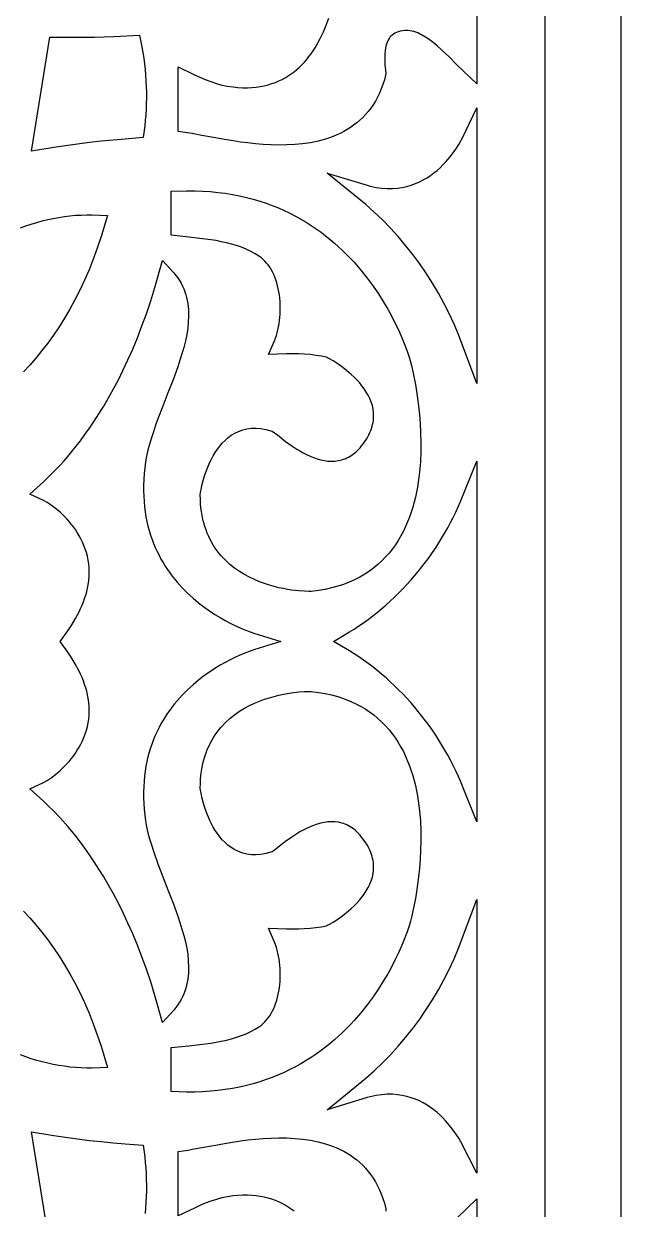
# Model space of a CAD drawing. Extents: x -600 to 600, y -1000 to 1000.
# Drawn here: x -93.6 to -15, y -419.7 to -263.9 of the extents above; entities that cross this region are included whole.
import ezdxf

# ---------------------------------------------------------------- set-up
doc = ezdxf.new("R2010")
doc.units = 0
doc.layers.add('LAYER_1', color=18, linetype='CONTINUOUS')
doc.layers.add('LAYER_2', color=4, linetype='CONTINUOUS')

msp = doc.modelspace()

# ---------------------------------------------------------------- linework, layer by layer
at = {"layer": 'LAYER_1'}
for points in [[(-34, -235.5), (-34, -271.79), (-36.63, -269.26), (-37.65, -268.24), (-38.69, -267.25), (-39.2, -266.79), (-39.72, -266.36), (-40.24, -265.96), (-40.75, -265.62), (-41.27, -265.32), (-41.52, -265.2), (-41.77, -265.09), (-42.02, -264.99), (-42.27, -264.91), (-42.52, -264.85), (-42.76, -264.81), (-43.01, -264.78), (-43.25, -264.77), (-43.5, -264.77), (-43.75, -264.79), (-44.06, -264.85), (-44.33, -264.92), (-44.57, -265.01), (-44.78, -265.12), (-44.97, -265.24), (-45.14, -265.37), (-45.28, -265.51), (-45.42, -265.66), (-45.54, -265.83), (-45.65, -266.02), (-45.74, -266.21), (-45.83, -266.42), (-45.9, -266.65), (-45.96, -266.87), (-46.05, -267.37), (-46.1, -267.86), (-46.11, -268.36), (-46.1, -268.82), (-46.07, -269.25), (-45.99, -269.96), (-45.94, -270.47), (-46.15, -271.26), (-46.34, -271.86), (-46.55, -272.44), (-46.79, -273), (-47.05, -273.53), (-47.32, -274.04), (-47.62, -274.52), (-47.94, -274.98), (-48.27, -275.41), (-48.63, -275.82), (-48.99, -276.21), (-49.38, -276.57), (-49.78, -276.91), (-50.19, -277.23), (-50.62, -277.53), (-51.05, -277.8), (-51.5, -278.06), (-51.96, -278.29), (-52.42, -278.5), (-52.9, -278.7), (-53.38, -278.87), (-53.87, -279.03), (-54.36, -279.17), (-54.87, -279.3), (-55.87, -279.51), (-56.9, -279.65), (-57.94, -279.75), (-58.98, -279.81), (-60.02, -279.82), (-61.05, -279.79), (-62.08, -279.74), (-63.09, -279.65), (-64.09, -279.55), (-65.06, -279.43), (-66.01, -279.29), (-66.92, -279.14), (-68.62, -278.84), (-70.13, -278.55), (-71.41, -278.31), (-73.28, -278.03), (-73.28, -269.55), (-71.12, -270.6), (-70.41, -270.92), (-69.69, -271.22), (-68.97, -271.49), (-68.24, -271.73), (-67.52, -271.93), (-66.79, -272.08), (-66.05, -272.19), (-65.41, -272.25), (-64.77, -272.28), (-64.16, -272.28), (-63.58, -272.25), (-63.01, -272.2), (-62.47, -272.12), (-61.94, -272.02), (-61.44, -271.9), (-60.95, -271.75), (-60.48, -271.59), (-60.03, -271.4), (-59.6, -271.19), (-59.18, -270.97), (-58.78, -270.73), (-58.39, -270.47), (-58.02, -270.19), (-57.66, -269.89), (-57.32, -269.58), (-56.99, -269.26), (-56.67, -268.92), (-56.36, -268.57), (-56.07, -268.2), (-55.79, -267.83), (-55.52, -267.44), (-55.27, -267.04), (-55.03, -266.64), (-54.57, -265.8), (-54.16, -264.93), (-53.79, -264.05), (-53.47, -263.16)], [(-94.01, -290.71), (-93.3, -290.45), (-92.58, -290.22), (-91.86, -290), (-91.14, -289.8), (-90.41, -289.62), (-89.69, -289.47), (-88.95, -289.33), (-88.22, -289.22), (-87.49, -289.13), (-86.75, -289.06), (-86.02, -289.02), (-85.29, -289), (-84.56, -289), (-82.56, -289.07), (-83.39, -291.86), (-83.89, -293.37), (-84.42, -294.83), (-84.98, -296.24), (-85.57, -297.6), (-86.19, -298.92), (-86.83, -300.18), (-87.5, -301.41), (-88.19, -302.58), (-88.91, -303.72), (-89.64, -304.8), (-90.4, -305.85), (-91.18, -306.85), (-91.97, -307.82), (-92.78, -308.74), (-93.61, -309.62)], [(-93.61, -380.54), (-92.78, -381.42), (-91.97, -382.35), (-91.18, -383.31), (-90.4, -384.31), (-89.64, -385.36), (-88.91, -386.45), (-88.19, -387.58), (-87.5, -388.76), (-86.83, -389.98), (-86.19, -391.25), (-85.57, -392.56), (-84.98, -393.93), (-84.42, -395.34), (-83.89, -396.8), (-83.39, -398.31), (-82.56, -401.09), (-84.56, -401.16), (-85.29, -401.17), (-86.02, -401.15), (-86.75, -401.1), (-87.49, -401.03), (-88.22, -400.94), (-88.95, -400.83), (-89.69, -400.7), (-90.41, -400.54), (-91.14, -400.36), (-91.86, -400.17), (-92.58, -399.95), (-93.3, -399.71), (-94.01, -399.45)], [(-90.14, -424.55), (-92.55, -409.53), (-89.62, -410.02), (-88.06, -410.25), (-86.5, -410.47), (-84.94, -410.67), (-83.37, -410.84), (-81.81, -411), (-80.24, -411.14), (-77.85, -411.31), (-77.65, -412.85), (-77.58, -413.59), (-77.52, -414.33), (-77.47, -415.07), (-77.45, -415.82), (-77.43, -416.56), (-77.44, -417.31), (-77.45, -418.06), (-77.49, -418.8), (-77.54, -419.55), (-77.6, -420.29)], [(-58.02, -419.98), (-58.39, -419.7), (-58.78, -419.44), (-59.18, -419.19), (-59.6, -418.97), (-60.03, -418.76), (-60.48, -418.58), (-60.95, -418.41), (-61.44, -418.26), (-61.94, -418.14), (-62.47, -418.04), (-63.01, -417.96), (-63.58, -417.91), (-64.16, -417.89), (-64.77, -417.89), (-65.41, -417.92), (-66.05, -417.98), (-66.79, -418.08), (-67.52, -418.24), (-68.24, -418.44), (-68.97, -418.67), (-69.69, -418.94), (-70.41, -419.24), (-71.12, -419.57), (-73.28, -420.61), (-73.28, -412.12), (-71.94, -411.94), (-71.41, -411.85), (-70.13, -411.61), (-68.62, -411.33), (-66.92, -411.02), (-65.06, -410.74), (-64.09, -410.61), (-63.09, -410.51), (-62.08, -410.43), (-61.05, -410.37), (-60.02, -410.35), (-58.98, -410.36), (-57.94, -410.41), (-56.9, -410.51), (-55.87, -410.66), (-54.87, -410.86), (-54.36, -410.99), (-53.87, -411.13), (-53.38, -411.29), (-52.9, -411.47), (-52.42, -411.66), (-51.96, -411.87), (-51.5, -412.11), (-51.05, -412.36), (-50.62, -412.64), (-50.19, -412.93), (-49.78, -413.25), (-49.38, -413.59), (-48.99, -413.95), (-48.63, -414.34), (-48.27, -414.75), (-47.94, -415.19), (-47.62, -415.64), (-47.32, -416.13), (-47.05, -416.63), (-46.79, -417.16), (-46.55, -417.72), (-46.34, -418.3), (-46.15, -418.91), (-45.94, -419.66), (-45.96, -419.96)]]:
    msp.add_lwpolyline(points, dxfattribs=at)
for points in [[(-90.14, -265.62), (-86.75, -265.65), (-84.24, -265.63), (-81.72, -265.55), (-78.33, -265.37), (-78.02, -266.93), (-77.9, -267.66), (-77.78, -268.4), (-77.69, -269.14), (-77.6, -269.88), (-77.54, -270.62), (-77.49, -271.36), (-77.45, -272.11), (-77.44, -272.85), (-77.43, -273.6), (-77.45, -274.35), (-77.47, -275.09), (-77.52, -275.83), (-77.58, -276.58), (-77.65, -277.31), (-77.85, -278.85), (-80.24, -279.03), (-81.81, -279.16), (-83.37, -279.32), (-84.94, -279.5), (-86.5, -279.69), (-88.06, -279.91), (-89.62, -280.15), (-92.55, -280.64)], [(-34, -274.94), (-34, -311.16), (-36.41, -304.75), (-36.99, -303.36), (-37.63, -301.97), (-38.31, -300.61), (-39.04, -299.28), (-39.82, -297.96), (-40.64, -296.68), (-41.5, -295.42), (-42.41, -294.2), (-43.35, -293.01), (-44.33, -291.85), (-45.35, -290.74), (-46.4, -289.67), (-47.48, -288.64), (-48.59, -287.66), (-53.67, -283.5), (-48.39, -285.11), (-48, -285.22), (-47.61, -285.31), (-47.23, -285.39), (-46.48, -285.49), (-45.77, -285.55), (-45.09, -285.55), (-44.43, -285.5), (-43.8, -285.41), (-43.2, -285.28), (-42.62, -285.11), (-42.07, -284.9), (-41.54, -284.67), (-41.03, -284.41), (-40.54, -284.12), (-40.08, -283.81), (-39.64, -283.49), (-39.22, -283.15), (-38.83, -282.8), (-38.46, -282.44), (-38.11, -282.08), (-37.79, -281.71), (-37.49, -281.36), (-37.22, -281.01), (-36.74, -280.35), (-36.37, -279.76), (-36.09, -279.29), (-35.92, -278.96)], [(-42.07, -311.29), (-41.93, -312.16), (-41.79, -313.12), (-41.66, -314.16), (-41.54, -315.26), (-41.45, -316.42), (-41.39, -317.63), (-41.36, -318.88), (-41.37, -320.17), (-41.42, -321.48), (-41.53, -322.8), (-41.61, -323.47), (-41.7, -324.13), (-41.81, -324.8), (-41.93, -325.47), (-42.07, -326.13), (-42.24, -326.79), (-42.42, -327.44), (-42.62, -328.09), (-42.84, -328.73), (-43.09, -329.36), (-43.36, -329.98), (-43.65, -330.6), (-43.97, -331.2), (-44.32, -331.79), (-44.69, -332.36), (-45.09, -332.92), (-45.52, -333.46), (-45.98, -333.98), (-46.47, -334.48), (-46.99, -334.96), (-47.54, -335.41), (-48.12, -335.85), (-48.73, -336.25), (-49.38, -336.63), (-50.06, -336.97), (-50.77, -337.29), (-51.51, -337.58), (-52.29, -337.83), (-53.1, -338.05), (-53.95, -338.24), (-54.83, -338.38), (-55.77, -338.5), (-56.1, -338.51), (-56.65, -338.49), (-57.4, -338.44), (-58.34, -338.33), (-58.87, -338.25), (-59.43, -338.14), (-60.02, -338.02), (-60.63, -337.87), (-61.27, -337.69), (-61.91, -337.48), (-62.57, -337.24), (-63.23, -336.96), (-63.89, -336.65), (-64.55, -336.29), (-65.2, -335.89), (-65.84, -335.45), (-66.45, -334.96), (-67.04, -334.41), (-67.6, -333.82), (-67.87, -333.5), (-68.13, -333.16), (-68.38, -332.82), (-68.61, -332.45), (-68.84, -332.08), (-69.05, -331.69), (-69.25, -331.28), (-69.43, -330.86), (-69.6, -330.42), (-69.75, -329.97), (-69.89, -329.51), (-70.01, -329.03), (-70.11, -328.53), (-70.19, -328.02), (-70.26, -327.5), (-70.31, -326.96), (-70.34, -326.4), (-70.35, -325.78), (-70.32, -325.52), (-70.25, -325.13), (-70.14, -324.59), (-69.97, -323.94), (-69.75, -323.19), (-69.46, -322.39), (-69.29, -321.96), (-69.1, -321.53), (-68.88, -321.1), (-68.65, -320.67), (-68.39, -320.24), (-68.11, -319.82), (-67.8, -319.41), (-67.47, -319.02), (-67.1, -318.65), (-66.71, -318.3), (-66.28, -317.98), (-65.81, -317.7), (-65.31, -317.46), (-64.78, -317.27), (-64.22, -317.13), (-63.63, -317.05), (-63.01, -317.03), (-62.38, -317.08), (-61.72, -317.2), (-60.92, -317.42), (-60.58, -317.65), (-60.21, -317.94), (-59.74, -318.33), (-59.16, -318.78), (-58.46, -319.28), (-57.67, -319.8), (-57.26, -320.04), (-56.83, -320.28), (-56.38, -320.51), (-55.92, -320.72), (-55.46, -320.9), (-54.98, -321.06), (-54.51, -321.19), (-54.04, -321.29), (-53.57, -321.36), (-53.11, -321.38), (-52.65, -321.37), (-52.2, -321.31), (-51.74, -321.2), (-51.53, -321.14), (-51.31, -321.06), (-51.09, -320.96), (-50.87, -320.85), (-50.65, -320.73), (-50.43, -320.59), (-50.22, -320.43), (-50, -320.26), (-49.78, -320.06), (-49.57, -319.85), (-49.35, -319.62), (-49.14, -319.37), (-48.92, -319.09), (-48.71, -318.79), (-48.52, -318.49), (-48.34, -318.2), (-48.19, -317.91), (-48.05, -317.63), (-47.94, -317.35), (-47.84, -317.07), (-47.75, -316.8), (-47.69, -316.54), (-47.63, -316.28), (-47.59, -316.02), (-47.57, -315.77), (-47.56, -315.53), (-47.57, -315.03), (-47.63, -314.55), (-47.73, -314.08), (-47.88, -313.62), (-48.06, -313.16), (-48.28, -312.72), (-48.53, -312.29), (-48.81, -311.87), (-49.11, -311.46), (-49.44, -311.06), (-49.78, -310.69), (-50.14, -310.33), (-50.5, -309.98), (-50.86, -309.67), (-51.6, -309.08), (-52.28, -308.59), (-52.89, -308.2), (-53.38, -307.91), (-53.7, -307.74), (-53.75, -307.72), (-54.42, -307.58), (-55.17, -307.47), (-55.92, -307.38), (-56.69, -307.32), (-57.46, -307.29), (-58.23, -307.28), (-59.01, -307.29), (-61.39, -307.37), (-60.6, -305.57), (-60.47, -305.23), (-60.35, -304.87), (-60.24, -304.5), (-60.14, -304.11), (-60.06, -303.72), (-59.99, -303.32), (-59.93, -302.91), (-59.88, -302.49), (-59.85, -302.07), (-59.83, -301.65), (-59.83, -301.22), (-59.84, -300.8), (-59.86, -300.37), (-59.9, -299.95), (-59.95, -299.53), (-60.02, -299.12), (-60.1, -298.72), (-60.19, -298.32), (-60.3, -297.93), (-60.42, -297.55), (-60.55, -297.19), (-60.7, -296.84), (-60.86, -296.5), (-61.03, -296.18), (-61.22, -295.88), (-61.42, -295.59), (-61.63, -295.33), (-61.85, -295.08), (-62.08, -294.85), (-62.32, -294.65), (-62.58, -294.46), (-63.14, -294.11), (-63.72, -293.8), (-64.32, -293.52), (-64.94, -293.27), (-65.58, -293.04), (-66.24, -292.85), (-66.9, -292.68), (-67.59, -292.53), (-68.28, -292.39), (-68.98, -292.28), (-70.41, -292.09), (-71.85, -291.93), (-74.19, -291.69), (-74.19, -285.89), (-72.15, -285.84), (-71.08, -285.84), (-70.04, -285.88), (-69.02, -285.94), (-68.03, -286.04), (-67.06, -286.17), (-66.11, -286.32), (-65.18, -286.5), (-64.28, -286.71), (-63.39, -286.94), (-62.53, -287.19), (-61.69, -287.47), (-60.88, -287.77), (-60.08, -288.09), (-59.31, -288.43), (-58.56, -288.79), (-57.83, -289.17), (-57.12, -289.57), (-56.43, -289.98), (-55.76, -290.4), (-55.11, -290.84), (-54.48, -291.29), (-53.87, -291.76), (-53.28, -292.23), (-52.71, -292.71), (-52.16, -293.21), (-51.63, -293.71), (-51.11, -294.21), (-50.62, -294.72), (-50.14, -295.24), (-49.24, -296.28), (-48.4, -297.32), (-47.64, -298.37), (-46.93, -299.4), (-46.29, -300.41), (-45.71, -301.4), (-45.19, -302.35), (-44.73, -303.27), (-44.31, -304.13), (-43.95, -304.93), (-43.64, -305.68), (-43.16, -306.92), (-42.86, -307.82), (-42.71, -308.31), (-42.58, -308.82), (-42.35, -309.83)], [(-75.31, -294.98), (-73.82, -296.62), (-73.55, -296.96), (-73.3, -297.3), (-73.08, -297.65), (-72.87, -298), (-72.69, -298.37), (-72.52, -298.74), (-72.38, -299.12), (-72.26, -299.5), (-72.15, -299.88), (-72.07, -300.27), (-72, -300.68), (-71.92, -301.46), (-71.89, -302.27), (-71.93, -303.09), (-72.01, -303.91), (-72.14, -304.74), (-72.31, -305.58), (-72.52, -306.42), (-72.76, -307.27), (-73.02, -308.12), (-73.31, -308.98), (-73.93, -310.69), (-74.6, -312.41), (-75.27, -314.13), (-75.92, -315.83), (-76.23, -316.67), (-76.52, -317.51), (-76.78, -318.33), (-77.02, -319.14), (-77.23, -319.94), (-77.41, -320.72), (-77.56, -321.48), (-77.66, -322.24), (-77.73, -323.02), (-77.79, -323.79), (-77.81, -324.55), (-77.81, -325.28), (-77.79, -325.99), (-77.75, -326.69), (-77.68, -327.37), (-77.6, -328.03), (-77.49, -328.68), (-77.37, -329.31), (-77.23, -329.92), (-77.07, -330.51), (-76.89, -331.09), (-76.7, -331.66), (-76.49, -332.21), (-76.27, -332.74), (-76.03, -333.26), (-75.78, -333.76), (-75.52, -334.25), (-75.25, -334.72), (-74.96, -335.19), (-74.67, -335.63), (-74.36, -336.07), (-74.05, -336.48), (-73.4, -337.29), (-72.72, -338.04), (-72.03, -338.74), (-71.31, -339.39), (-70.59, -339.99), (-69.87, -340.55), (-69.14, -341.06), (-68.43, -341.53), (-67.73, -341.95), (-67.06, -342.33), (-66.41, -342.67), (-65.8, -342.97), (-64.7, -343.46), (-63.81, -343.81), (-63.19, -344.03), (-59.78, -345.08), (-63.19, -346.14), (-63.81, -346.35), (-64.7, -346.7), (-65.22, -346.93), (-65.8, -347.19), (-66.41, -347.49), (-67.06, -347.83), (-67.73, -348.21), (-68.43, -348.64), (-69.14, -349.1), (-69.87, -349.61), (-70.59, -350.17), (-71.31, -350.77), (-72.03, -351.43), (-72.72, -352.13), (-73.4, -352.88), (-73.73, -353.27), (-74.05, -353.68), (-74.36, -354.1), (-74.67, -354.53), (-74.96, -354.98), (-75.25, -355.44), (-75.52, -355.91), (-75.78, -356.4), (-76.03, -356.91), (-76.27, -357.43), (-76.49, -357.96), (-76.7, -358.51), (-76.89, -359.07), (-77.07, -359.65), (-77.23, -360.25), (-77.37, -360.86), (-77.49, -361.49), (-77.6, -362.13), (-77.68, -362.79), (-77.75, -363.47), (-77.79, -364.17), (-77.81, -364.89), (-77.81, -365.62), (-77.79, -366.37), (-77.73, -367.14), (-77.66, -367.93), (-77.56, -368.68), (-77.41, -369.44), (-77.23, -370.23), (-77.02, -371.02), (-76.78, -371.84), (-76.52, -372.66), (-75.92, -374.33), (-75.27, -376.04), (-74.6, -377.75), (-73.93, -379.47), (-73.31, -381.19), (-73.02, -382.05), (-72.76, -382.9), (-72.52, -383.75), (-72.31, -384.59), (-72.14, -385.42), (-72.01, -386.25), (-71.93, -387.08), (-71.89, -387.89), (-71.92, -388.69), (-71.95, -389.1), (-72, -389.5), (-72.07, -389.89), (-72.15, -390.28), (-72.26, -390.67), (-72.38, -391.05), (-72.52, -391.43), (-72.69, -391.8), (-72.87, -392.16), (-73.08, -392.52), (-73.3, -392.87), (-73.55, -393.21), (-73.82, -393.54), (-75.31, -395.18), (-76.33, -391.61), (-76.87, -389.85), (-77.44, -388.16), (-78.03, -386.55), (-78.62, -385), (-79.24, -383.53), (-79.86, -382.12), (-80.49, -380.77), (-81.12, -379.49), (-81.76, -378.28), (-82.4, -377.13), (-83.04, -376.04), (-83.67, -375.01), (-84.29, -374.04), (-84.91, -373.13), (-85.51, -372.27), (-86.1, -371.47), (-86.68, -370.73), (-87.23, -370.04), (-87.76, -369.41), (-88.76, -368.29), (-89.64, -367.37), (-90.38, -366.64), (-90.98, -366.09), (-92.78, -364.46), (-90.97, -363.62), (-90.49, -363.35), (-89.96, -363), (-89.39, -362.58), (-88.79, -362.07), (-88.19, -361.49), (-87.9, -361.19), (-87.6, -360.86), (-87.32, -360.51), (-87.04, -360.15), (-86.77, -359.78), (-86.52, -359.39), (-86.27, -358.99), (-86.05, -358.57), (-85.84, -358.14), (-85.65, -357.69), (-85.48, -357.23), (-85.33, -356.76), (-85.2, -356.28), (-85.1, -355.78), (-85.02, -355.28), (-84.97, -354.76), (-84.96, -354.22), (-84.97, -353.67), (-85.02, -353.11), (-85.1, -352.54), (-85.19, -352.08), (-85.29, -351.63), (-85.42, -351.18), (-85.56, -350.73), (-85.72, -350.28), (-85.9, -349.84), (-86.09, -349.4), (-86.29, -348.97), (-86.75, -348.11), (-87.25, -347.27), (-87.78, -346.47), (-88.79, -345.08), (-87.78, -343.7), (-87.25, -342.89), (-86.75, -342.06), (-86.29, -341.2), (-86.09, -340.77), (-85.9, -340.33), (-85.72, -339.89), (-85.56, -339.44), (-85.42, -338.99), (-85.29, -338.54), (-85.19, -338.08), (-85.1, -337.63), (-85.02, -337.05), (-84.97, -336.49), (-84.96, -335.94), (-84.97, -335.41), (-85.02, -334.89), (-85.1, -334.38), (-85.2, -333.88), (-85.33, -333.4), (-85.48, -332.93), (-85.65, -332.47), (-85.84, -332.03), (-86.05, -331.6), (-86.27, -331.18), (-86.52, -330.77), (-86.77, -330.38), (-87.04, -330.01), (-87.32, -329.65), (-87.6, -329.31), (-87.9, -328.98), (-88.19, -328.67), (-88.79, -328.09), (-89.39, -327.59), (-89.96, -327.16), (-90.49, -326.81), (-90.97, -326.54), (-92.78, -325.71), (-90.98, -324.08), (-90.38, -323.52), (-89.64, -322.79), (-88.75, -321.87), (-88.27, -321.34), (-87.77, -320.76), (-87.23, -320.12), (-86.68, -319.43), (-86.1, -318.69), (-85.51, -317.89), (-84.91, -317.04), (-84.29, -316.13), (-83.67, -315.16), (-83.04, -314.13), (-82.4, -313.04), (-81.76, -311.88), (-81.12, -310.67), (-80.49, -309.39), (-79.86, -308.05), (-79.24, -306.64), (-78.62, -305.16), (-78.03, -303.61), (-77.44, -302), (-76.87, -300.31), (-76.33, -298.56)], [(-34, -321.38), (-34, -368.78), (-36.15, -363.47), (-36.45, -362.77), (-36.77, -362.08), (-37.1, -361.39), (-37.45, -360.71), (-37.81, -360.03), (-38.19, -359.36), (-38.58, -358.7), (-38.98, -358.04), (-39.4, -357.4), (-39.83, -356.76), (-40.28, -356.13), (-40.74, -355.51), (-41.21, -354.89), (-41.69, -354.29), (-42.18, -353.7), (-42.69, -353.12), (-43.2, -352.55), (-43.73, -351.99), (-44.27, -351.44), (-44.81, -350.91), (-45.37, -350.39), (-45.93, -349.88), (-46.51, -349.38), (-47.09, -348.9), (-47.68, -348.43), (-48.28, -347.98), (-48.88, -347.54), (-49.5, -347.12), (-50.12, -346.71), (-50.74, -346.32), (-52.84, -345.08), (-50.74, -343.84), (-50.12, -343.45), (-49.5, -343.04), (-48.88, -342.62), (-48.28, -342.18), (-47.68, -341.73), (-47.09, -341.26), (-46.51, -340.78), (-45.93, -340.29), (-45.37, -339.78), (-44.81, -339.25), (-44.27, -338.72), (-43.73, -338.17), (-43.2, -337.61), (-42.69, -337.04), (-42.18, -336.46), (-41.69, -335.87), (-41.21, -335.27), (-40.74, -334.66), (-40.28, -334.04), (-39.83, -333.41), (-39.4, -332.77), (-38.98, -332.12), (-38.58, -331.47), (-38.19, -330.8), (-37.81, -330.13), (-37.45, -329.46), (-37.1, -328.78), (-36.77, -328.09), (-36.45, -327.39), (-36.15, -326.7)], [(-41.42, -368.69), (-41.37, -370), (-41.36, -371.28), (-41.39, -372.53), (-41.45, -373.74), (-41.54, -374.91), (-41.66, -376.01), (-41.79, -377.04), (-41.93, -378), (-42.07, -378.88), (-42.35, -380.33), (-42.58, -381.34), (-42.71, -381.85), (-42.86, -382.34), (-43.16, -383.24), (-43.64, -384.49), (-43.95, -385.23), (-44.31, -386.04), (-44.73, -386.9), (-45.19, -387.81), (-45.71, -388.76), (-46.29, -389.75), (-46.93, -390.77), (-47.64, -391.8), (-48.4, -392.84), (-49.24, -393.89), (-50.14, -394.92), (-50.62, -395.44), (-51.11, -395.95), (-51.63, -396.46), (-52.16, -396.96), (-52.71, -397.45), (-53.28, -397.93), (-53.87, -398.41), (-54.48, -398.87), (-55.11, -399.32), (-55.76, -399.76), (-56.43, -400.19), (-57.12, -400.6), (-57.83, -400.99), (-58.56, -401.37), (-59.31, -401.73), (-60.08, -402.07), (-60.88, -402.39), (-61.69, -402.69), (-62.53, -402.97), (-63.39, -403.23), (-64.28, -403.46), (-65.18, -403.66), (-66.11, -403.84), (-67.06, -404), (-68.03, -404.12), (-69.02, -404.22), (-70.04, -404.29), (-71.08, -404.32), (-72.15, -404.32), (-74.19, -404.27), (-74.19, -398.48), (-71.85, -398.24), (-70.41, -398.08), (-68.98, -397.89), (-68.28, -397.77), (-67.59, -397.64), (-66.9, -397.49), (-66.24, -397.32), (-65.58, -397.12), (-64.94, -396.9), (-64.32, -396.65), (-63.72, -396.37), (-63.14, -396.05), (-62.58, -395.7), (-62.32, -395.52), (-62.08, -395.31), (-61.85, -395.08), (-61.63, -394.84), (-61.42, -394.57), (-61.22, -394.29), (-61.03, -393.98), (-60.86, -393.66), (-60.7, -393.33), (-60.55, -392.97), (-60.42, -392.61), (-60.3, -392.23), (-60.19, -391.85), (-60.1, -391.45), (-60.02, -391.04), (-59.95, -390.63), (-59.9, -390.21), (-59.86, -389.79), (-59.84, -389.37), (-59.83, -388.94), (-59.83, -388.52), (-59.85, -388.09), (-59.88, -387.67), (-59.93, -387.26), (-59.99, -386.85), (-60.06, -386.44), (-60.14, -386.05), (-60.24, -385.67), (-60.35, -385.3), (-60.47, -384.94), (-60.6, -384.6), (-61.39, -382.79), (-59.01, -382.87), (-58.23, -382.88), (-57.46, -382.87), (-56.69, -382.84), (-55.92, -382.78), (-55.17, -382.7), (-54.42, -382.58), (-53.75, -382.45), (-53.7, -382.42), (-53.38, -382.26), (-52.89, -381.97), (-52.28, -381.58), (-51.6, -381.09), (-50.86, -380.5), (-50.5, -380.18), (-50.14, -379.84), (-49.78, -379.48), (-49.44, -379.1), (-49.11, -378.71), (-48.81, -378.3), (-48.53, -377.88), (-48.28, -377.44), (-48.06, -377), (-47.88, -376.55), (-47.73, -376.09), (-47.63, -375.61), (-47.57, -375.14), (-47.56, -374.63), (-47.57, -374.4), (-47.59, -374.14), (-47.63, -373.89), (-47.69, -373.63), (-47.75, -373.36), (-47.84, -373.09), (-47.94, -372.82), (-48.05, -372.54), (-48.19, -372.25), (-48.34, -371.96), (-48.52, -371.67), (-48.71, -371.37), (-48.92, -371.07), (-49.14, -370.8), (-49.35, -370.55), (-49.57, -370.31), (-49.78, -370.1), (-50, -369.91), (-50.22, -369.73), (-50.43, -369.58), (-50.65, -369.44), (-50.87, -369.31), (-51.09, -369.2), (-51.31, -369.11), (-51.53, -369.03), (-51.74, -368.96), (-52.2, -368.85), (-52.65, -368.8), (-53.11, -368.78), (-53.57, -368.81), (-54.04, -368.87), (-54.51, -368.97), (-54.98, -369.1), (-55.46, -369.26), (-55.92, -369.45), (-56.38, -369.66), (-56.83, -369.88), (-57.26, -370.12), (-57.67, -370.37), (-58.46, -370.88), (-59.16, -371.38), (-59.74, -371.84), (-60.21, -372.22), (-60.58, -372.51), (-60.92, -372.75), (-61.72, -372.97), (-62.38, -373.08), (-63.01, -373.13), (-63.63, -373.12), (-64.22, -373.04), (-64.78, -372.9), (-65.31, -372.71), (-65.81, -372.47), (-66.28, -372.18), (-66.71, -371.87), (-67.1, -371.52), (-67.47, -371.15), (-67.8, -370.75), (-68.11, -370.34), (-68.39, -369.92), (-68.65, -369.5), (-68.88, -369.07), (-69.1, -368.63), (-69.29, -368.2), (-69.46, -367.78), (-69.75, -366.97), (-69.97, -366.22), (-70.14, -365.57), (-70.25, -365.04), (-70.32, -364.64), (-70.35, -364.38), (-70.34, -363.76), (-70.31, -363.21), (-70.26, -362.67), (-70.19, -362.14), (-70.11, -361.63), (-70.01, -361.14), (-69.89, -360.65), (-69.75, -360.19), (-69.6, -359.74), (-69.43, -359.3), (-69.25, -358.88), (-69.05, -358.48), (-68.84, -358.09), (-68.61, -357.71), (-68.38, -357.35), (-68.13, -357), (-67.87, -356.67), (-67.6, -356.34), (-67.04, -355.75), (-66.45, -355.21), (-65.84, -354.71), (-65.2, -354.27), (-64.55, -353.87), (-63.89, -353.52), (-63.23, -353.2), (-62.57, -352.93), (-61.91, -352.68), (-61.27, -352.48), (-60.63, -352.3), (-60.02, -352.15), (-59.43, -352.02), (-58.87, -351.92), (-58.34, -351.83), (-57.4, -351.72), (-56.65, -351.67), (-56.1, -351.65), (-55.77, -351.66), (-54.83, -351.78), (-53.95, -351.93), (-53.1, -352.11), (-52.29, -352.33), (-51.51, -352.59), (-50.77, -352.87), (-50.06, -353.19), (-49.38, -353.54), (-48.73, -353.91), (-48.12, -354.32), (-47.54, -354.75), (-46.99, -355.21), (-46.47, -355.68), (-45.98, -356.19), (-45.52, -356.71), (-45.09, -357.25), (-44.69, -357.8), (-44.32, -358.38), (-43.97, -358.97), (-43.65, -359.57), (-43.36, -360.18), (-43.09, -360.8), (-42.84, -361.44), (-42.62, -362.08), (-42.42, -362.72), (-42.24, -363.38), (-42.07, -364.04), (-41.93, -364.7), (-41.81, -365.36), (-41.7, -366.03), (-41.61, -366.7), (-41.53, -367.37)], [(-34, -379), (-34, -414.97), (-36.1, -410.87), (-36.37, -410.4), (-36.74, -409.82), (-37.22, -409.16), (-37.8, -408.44), (-38.11, -408.09), (-38.46, -407.73), (-38.83, -407.37), (-39.22, -407.02), (-39.64, -406.68), (-40.08, -406.35), (-40.54, -406.04), (-41.03, -405.76), (-41.54, -405.49), (-42.07, -405.26), (-42.62, -405.06), (-43.2, -404.89), (-43.8, -404.76), (-44.43, -404.67), (-45.09, -404.62), (-45.77, -404.62), (-46.48, -404.67), (-47.22, -404.78), (-48, -404.95), (-48.39, -405.05), (-53.67, -406.67), (-48.59, -402.51), (-47.48, -401.52), (-46.4, -400.5), (-45.35, -399.42), (-44.33, -398.31), (-43.35, -397.16), (-42.41, -395.97), (-41.5, -394.74), (-40.64, -393.49), (-39.82, -392.2), (-39.04, -390.89), (-38.31, -389.55), (-37.63, -388.19), (-36.99, -386.81), (-36.41, -385.41)]]:
    msp.add_lwpolyline(points, close=True, dxfattribs=at)
msp.add_lwpolyline([(-36.63, -420.9), (-34, -418.37), (-34, -454.66, -0.862321)], format="xyb", dxfattribs=at)
at = {"layer": 'LAYER_2'}
for points in [[(-195.11, 10), (-269.87, 10, 0.414214), (-299.87, -20), (-299.87, -670, 0.414214), (-269.87, -700), (-167.22, -700), (-112.93, -700), (-45, -700, 0.414214), (-15, -670), (-15, -20, 0.414214), (-45, 10), (-86.35, 10)], [(-194, 0), (-269.87, 0, 0.414214), (-289.87, -20), (-289.87, -670, 0.414214), (-269.87, -690), (-166.08, -690), (-113.38, -690), (-45, -690, 0.414214), (-25, -670), (-25, -20, 0.414214), (-45, 0), (-88.57, 0)]]:
    msp.add_lwpolyline(points, format="xyb", close=True, dxfattribs=at)

doc.saveas('drawing.dxf')
